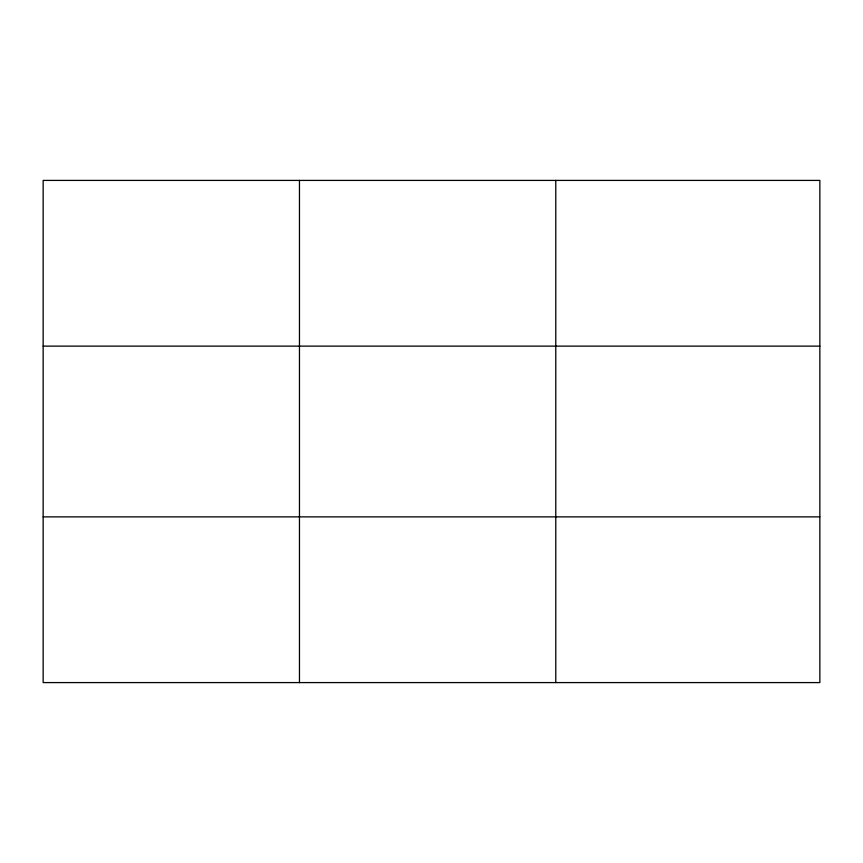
<?xml version="1.0" encoding="UTF-8"?>
<svg xmlns="http://www.w3.org/2000/svg" width="863" height="863" viewBox="0 0 863 863"><rect width="100%" height="100%" fill="white"/><g stroke="black" fill="none" stroke-linecap="round" stroke-linejoin="round"><path stroke-width="1.29" d="M299.461 682.59L299.461 180.41M555.772 682.59L555.772 180.41M819.85 346.128L819.85 180.41L43.15 180.41L43.15 682.59L819.85 682.59L819.85 346.128L43.15 346.128M43.15 516.872L819.85 516.872"/></g></svg>
